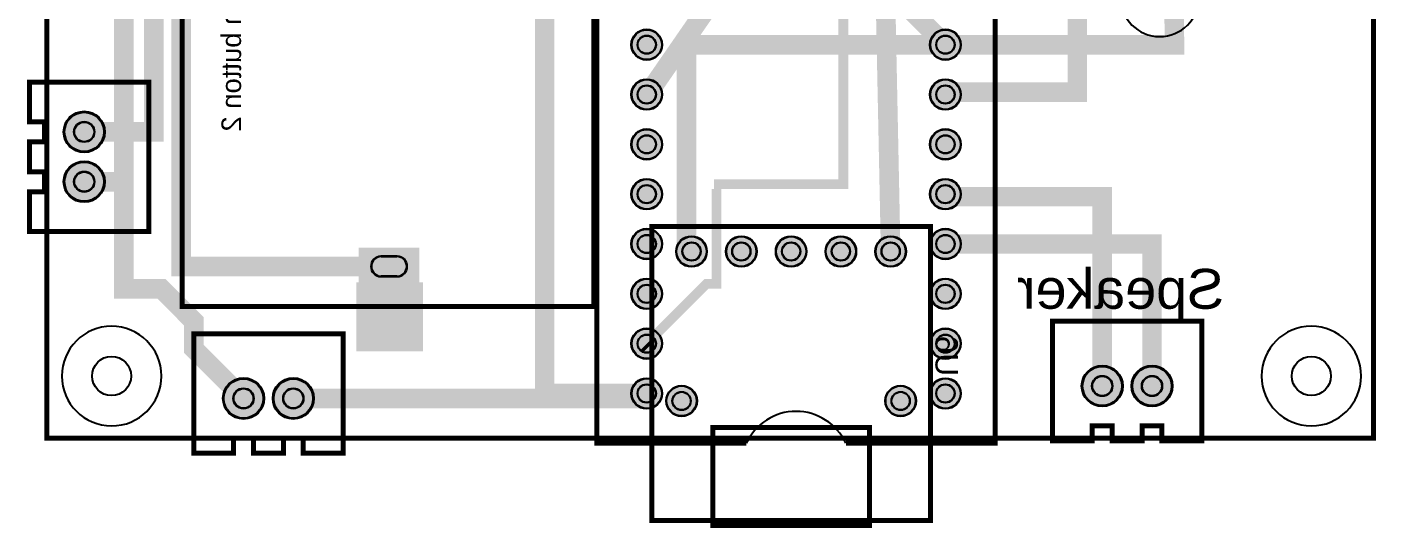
# Model space of a CAD drawing. Header units: millimetres. Extents: x -61 to 9, y -48 to 61.
# Drawn here: x -60.7 to 8.1, y -47.8 to -22.2 of the extents above; entities that cross this region are included whole.
import ezdxf

# ---------------------------------------------------------------- set-up
doc = ezdxf.new("R2010")
doc.units = ezdxf.units.MM
for name, color, linetype, true_color in [('BoardOutLine', 7, 'Continuous', 0xff00ff), ('BottomLayer', 7, 'Continuous', 0x0000ff), ('BottomSilkLayer', 7, 'Continuous', 0x66cc33), ('BottomSolderMaskLayer', 7, 'Continuous', 0xaa00ff), ('Document', 7, 'Continuous', 0xffffff), ('Inner1', 7, 'Continuous', 0x999966), ('Inner2', 7, 'Continuous', 0x008000), ('Multi-Layer', 7, 'Continuous', 0xc0c0c0), ('TopLayer', 7, 'Continuous', 0xff0000), ('TopPasteMaskLayer', 7, 'Continuous', 0x808080), ('TopSilkLayer', 7, 'Continuous', 0xffcc00), ('TopSolderMaskLayer', 7, 'Continuous', 0x800080)]:
    doc.layers.add(name, color=color, linetype=linetype, true_color=true_color)
doc.styles.get("Standard").update_dxf_attribs({"font": 'arial.ttf'})

msp = doc.modelspace()

# ---------------------------------------------------------------- hatches: boundary and pattern name
at = {"layer": 'BottomSolderMaskLayer'}
for points in [[(-29.870459740919337, -23.114046228092434, 1), (-28.29565659131304, -23.114046228092434, 1)], [(-14.630429260858543, -23.114046228092434, 1), (-13.055626111252243, -23.114046228092434, 1)], [(-29.870459740919337, -25.654051308102567, 1), (-28.29565659131304, -25.654051308102567, 1)], [(-14.630429260858543, -25.654051308102567, 1), (-13.055626111252243, -25.654051308102567, 1)], [(-58.83591567183123, -27.559055118110223, 1), (-56.734315468630825, -27.559055118110223, 1)], [(-29.870459740919337, -28.1940563881127, 1), (-28.29565659131304, -28.1940563881127, 1)], [(-14.630429260858543, -28.1940563881127, 1), (-13.055626111252243, -28.1940563881127, 1)], [(-58.83591567183123, -30.099060198120355, 1), (-56.734315468630825, -30.099060198120355, 1)], [(-29.870459740919337, -30.734061468122945, 1), (-28.29565659131304, -30.734061468122945, 1)], [(-14.630429260858543, -30.734061468122945, 1), (-13.055626111252243, -30.734061468122945, 1)], [(-29.870459740919337, -33.27406654813308, 1), (-28.29565659131304, -33.27406654813308, 1)], [(-27.58445516891033, -33.65506731013454, 1), (-26.009652019304035, -33.65506731013454, 1)], [(-25.0444500889002, -33.65506731013454, 1), (-23.469646939293902, -33.65506731013454, 1)], [(-22.504445008890066, -33.65506731013454, 1), (-20.92964185928377, -33.65506731013454, 1)], [(-19.964439928879706, -33.65506731013454, 1), (-18.38963677927341, -33.65506731013454, 1)], [(-17.424434848869573, -33.65506731013454, 1), (-15.849631699263275, -33.65506731013454, 1)], [(-14.630429260858543, -33.27406654813308, 1), (-13.055626111252243, -33.27406654813308, 1)], [(-40.67932435864873, -35.36784210199244), (-43.78092456184913, -35.36784210199244), (-43.78092456184913, -33.466241898791964), (-40.67932435864873, -33.466241898791964)], [(-29.870459740919337, -35.81407162814321, 1), (-28.29565659131304, -35.81407162814321, 1)], [(-14.630429260858543, -35.81407162814321, 1), (-13.055626111252243, -35.81407162814321, 1)], [(-29.870459740919337, -38.35407670815334, 1), (-28.29565659131304, -38.35407670815334, 1)], [(-14.630429260858543, -38.35407670815334, 1), (-13.055626111252243, -38.35407670815334, 1)], [(-6.892811785623621, -40.51308102616201, 1), (-4.791211582423216, -40.51308102616201, 1)], [(-4.352806705613261, -40.51308102616201, 1), (-2.2512065024128556, -40.51308102616201, 1)], [(-50.707899415798806, -41.1480822961646, 1), (-48.6062992125984, -41.1480822961646, 1)], [(-48.167894335788674, -41.1480822961646, 1), (-46.06629413258827, -41.1480822961646, 1)], [(-29.870459740919337, -40.89408178816359, 1), (-28.29565659131304, -40.89408178816359, 1)], [(-28.092456184912358, -41.27508255016505, 1), (-26.51765303530606, -41.27508255016505, 1)], [(-16.916433832867547, -41.27508255016505, 1), (-15.341630683261249, -41.27508255016505, 1)], [(-14.630429260858543, -40.89408178816359, 1), (-13.055626111252243, -40.89408178816359, 1)]]:
    msp.add_hatch(color=256, dxfattribs=at).paths.add_polyline_path(points)
at = {"layer": 'Multi-Layer'}
for points in [[(-29.845059690119236, -23.114046228092434, 1), (-28.321056642113142, -23.114046228092434, 1)], [(-14.605029210058442, -23.114046228092434, 1), (-13.081026162052344, -23.114046228092434, 1)], [(-29.845059690119236, -25.654051308102567, 1), (-28.321056642113142, -25.654051308102567, 1)], [(-14.605029210058442, -25.654051308102567, 1), (-13.081026162052344, -25.654051308102567, 1)], [(-58.78511557023103, -27.559055118110223, 1), (-56.78511557023103, -27.559055118110223, 1)], [(-29.845059690119236, -28.1940563881127, 1), (-28.321056642113142, -28.1940563881127, 1)], [(-14.605029210058442, -28.1940563881127, 1), (-13.081026162052344, -28.1940563881127, 1)], [(-58.78511557023103, -30.099060198120355, 1), (-56.78511557023103, -30.099060198120355, 1)], [(-29.845059690119236, -30.734061468122945, 1), (-28.321056642113142, -30.734061468122945, 1)], [(-14.605029210058442, -30.734061468122945, 1), (-13.081026162052344, -30.734061468122945, 1)], [(-29.845059690119236, -33.27406654813308, 1), (-28.321056642113142, -33.27406654813308, 1)], [(-27.55905511811023, -33.65506731013454, 1), (-26.035052070104136, -33.65506731013454, 1)], [(-25.019050038100097, -33.65506731013454, 1), (-23.495046990094004, -33.65506731013454, 1)], [(-22.479044958089965, -33.65506731013454, 1), (-20.95504191008387, -33.65506731013454, 1)], [(-19.939039878079605, -33.65506731013454, 1), (-18.41503683007351, -33.65506731013454, 1)], [(-17.399034798069472, -33.65506731013454, 1), (-15.875031750063377, -33.65506731013454, 1)], [(-14.605029210058442, -33.27406654813308, 1), (-13.081026162052344, -33.27406654813308, 1)], [(-40.730124460249044, -35.31704343408683), (-43.73012446024882, -35.31704343408683), (-43.73012446024882, -33.51704343408687), (-40.730124460249044, -33.51704343408687)], [(-29.845059690119236, -35.81407162814321, 1), (-28.321056642113142, -35.81407162814321, 1)], [(-14.605029210058442, -35.81407162814321, 1), (-13.081026162052344, -35.81407162814321, 1)], [(-29.845059690119236, -38.35407670815334, 1), (-28.321056642113142, -38.35407670815334, 1)], [(-14.605029210058442, -38.35407670815334, 1), (-13.081026162052344, -38.35407670815334, 1)], [(-6.842011684023419, -40.51308102616201, 1), (-4.842011684023419, -40.51308102616201, 1)], [(-4.302006604013059, -40.51308102616201, 1), (-2.3020066040130587, -40.51308102616201, 1)], [(-50.657099314198604, -41.1480822961646, 1), (-48.657099314198604, -41.1480822961646, 1)], [(-48.11709423418847, -41.1480822961646, 1), (-46.11709423418847, -41.1480822961646, 1)], [(-29.845059690119236, -40.89408178816359, 1), (-28.321056642113142, -40.89408178816359, 1)], [(-28.067056134112256, -41.27508255016505, 1), (-26.543053086106163, -41.27508255016505, 1)], [(-16.891033782067446, -41.27508255016505, 1), (-15.36703073406135, -41.27508255016505, 1)], [(-14.605029210058442, -40.89408178816359, 1), (-13.081026162052344, -40.89408178816359, 1)]]:
    msp.add_hatch(color=256, dxfattribs=at).paths.add_polyline_path(points)
at = {"layer": 'TopLayer'}
msp.add_hatch(color=256, dxfattribs=at).paths.add_polyline_path([(-43.853187706375365, -38.70154940309874), (-40.55118110236208, -38.70154940309874), (-40.55118110236208, -35.272542545085), (-43.853187706375365, -35.272542545085)])
at = {"layer": 'TopPasteMaskLayer'}
msp.add_hatch(color=256, dxfattribs=at).paths.add_polyline_path([(-43.853187706375365, -38.70154940309874), (-40.55118110236208, -38.70154940309874), (-40.55118110236208, -35.272542545085), (-43.853187706375365, -35.272542545085)])
at = {"layer": 'TopSolderMaskLayer'}
for points in [[(-29.870459740919337, -23.114046228092434, 1), (-28.29565659131304, -23.114046228092434, 1)], [(-14.630429260858543, -23.114046228092434, 1), (-13.055626111252243, -23.114046228092434, 1)], [(-29.870459740919337, -25.654051308102567, 1), (-28.29565659131304, -25.654051308102567, 1)], [(-14.630429260858543, -25.654051308102567, 1), (-13.055626111252243, -25.654051308102567, 1)], [(-58.83591567183123, -27.559055118110223, 1), (-56.734315468630825, -27.559055118110223, 1)], [(-29.870459740919337, -28.1940563881127, 1), (-28.29565659131304, -28.1940563881127, 1)], [(-14.630429260858543, -28.1940563881127, 1), (-13.055626111252243, -28.1940563881127, 1)], [(-58.83591567183123, -30.099060198120355, 1), (-56.734315468630825, -30.099060198120355, 1)], [(-29.870459740919337, -30.734061468122945, 1), (-28.29565659131304, -30.734061468122945, 1)], [(-14.630429260858543, -30.734061468122945, 1), (-13.055626111252243, -30.734061468122945, 1)], [(-29.870459740919337, -33.27406654813308, 1), (-28.29565659131304, -33.27406654813308, 1)], [(-27.58445516891033, -33.65506731013454, 1), (-26.009652019304035, -33.65506731013454, 1)], [(-25.0444500889002, -33.65506731013454, 1), (-23.469646939293902, -33.65506731013454, 1)], [(-22.504445008890066, -33.65506731013454, 1), (-20.92964185928377, -33.65506731013454, 1)], [(-19.964439928879706, -33.65506731013454, 1), (-18.38963677927341, -33.65506731013454, 1)], [(-17.424434848869573, -33.65506731013454, 1), (-15.849631699263275, -33.65506731013454, 1)], [(-14.630429260858543, -33.27406654813308, 1), (-13.055626111252243, -33.27406654813308, 1)], [(-40.67932435864873, -35.36784210199244), (-43.78092456184913, -35.36784210199244), (-43.78092456184913, -33.466241898791964), (-40.67932435864873, -33.466241898791964)], [(-29.870459740919337, -35.81407162814321, 1), (-28.29565659131304, -35.81407162814321, 1)], [(-14.630429260858543, -35.81407162814321, 1), (-13.055626111252243, -35.81407162814321, 1)], [(-43.903987807975454, -38.75234950469894), (-40.50038100076199, -38.75234950469894), (-40.50038100076199, -35.221742443484914), (-43.903987807975454, -35.221742443484914)], [(-29.870459740919337, -38.35407670815334, 1), (-28.29565659131304, -38.35407670815334, 1)], [(-14.630429260858543, -38.35407670815334, 1), (-13.055626111252243, -38.35407670815334, 1)], [(-6.892811785623621, -40.51308102616201, 1), (-4.791211582423216, -40.51308102616201, 1)], [(-4.352806705613261, -40.51308102616201, 1), (-2.2512065024128556, -40.51308102616201, 1)], [(-50.707899415798806, -41.1480822961646, 1), (-48.6062992125984, -41.1480822961646, 1)], [(-48.167894335788674, -41.1480822961646, 1), (-46.06629413258827, -41.1480822961646, 1)], [(-29.870459740919337, -40.89408178816359, 1), (-28.29565659131304, -40.89408178816359, 1)], [(-28.092456184912358, -41.27508255016505, 1), (-26.51765303530606, -41.27508255016505, 1)], [(-16.916433832867547, -41.27508255016505, 1), (-15.341630683261249, -41.27508255016505, 1)], [(-14.630429260858543, -40.89408178816359, 1), (-13.055626111252243, -40.89408178816359, 1)]]:
    msp.add_hatch(color=256, dxfattribs=at).paths.add_polyline_path(points)

# ---------------------------------------------------------------- linework, layer by layer
at = {"layer": 'BoardOutLine', "const_width": 0.25400050800101603}
msp.add_lwpolyline([(-59.563119126238234, 45.59309118618239), (-59.563119126238234, 45.59309118618239), (8.001016002031974, 45.59309118618239), (8.001016002031974, -43.18008636017271), (-59.690119380238684, -43.18008636017271), (-59.690119380238684, 45.59309118618239), (-59.563119126238234, 45.59309118618239)], close=True, dxfattribs=at)
at = {"layer": 'BottomLayer', "const_width": 1}
for points in [[(-13.843027686055393, -23.114046228092434), (-15.621031242062372, -21.33604267208534), (-15.621031242062372, -16.63703327406654)], [(-13.843027686055393, -23.114046228092434), (-2.159004318008556, -23.114046228092434), (-2.171704343408692, -20.70104140208275)], [(-13.843027686055393, -23.114046228092434), (-27.051054102108083, -23.114046228092434), (-27.051054102108083, -33.65506731013454)], [(-13.843027686055393, -33.27406654813308), (-3.3020066040130587, -33.27406654813308), (-3.3020066040130587, -40.51308102616201)]]:
    msp.add_lwpolyline(points, dxfattribs=at)
at = {"layer": 'BottomSilkLayer', "const_width": 0.25400050800101603}
for points in [[(-14.60502921005832, -47.371094742189484), (-14.60502921005832, -32.385064770129475), (-28.82905765811529, -32.385064770129475), (-28.82905765811529, -47.371094742189484), (-14.60502921005832, -47.371094742189484)], [(-17.717043434086918, -47.6250952501905), (-17.717043434086918, -42.6250952501905), (-25.71704343408669, -42.6250952501905), (-25.71704343408669, -47.6250952501905), (-17.717043434086918, -47.6250952501905)]]:
    msp.add_lwpolyline(points, close=True, dxfattribs=at)
at = {"layer": 'BottomSolderMaskLayer'}
for points in [[(-42.64367115400887, -33.90010863319219), (-41.81657776648876, -33.90010863319219)], [(-42.64367115400887, -34.933975367592325), (-41.81657776648876, -34.933975367592325)]]:
    msp.add_lwpolyline(points, close=True, dxfattribs=at)
for centre, radius in [((-29.08305816611619, -23.114046228092434), 0.7874015748031498), ((-29.08305816611619, -23.114046228092434), 0.47244094488188987), ((-13.843027686055393, -23.114046228092434), 0.7874015748031498), ((-13.843027686055393, -23.114046228092434), 0.47244094488188987), ((-29.08305816611619, -25.654051308102567), 0.7874015748031498), ((-29.08305816611619, -25.654051308102567), 0.47244094488188987), ((-13.843027686055393, -25.654051308102567), 0.7874015748031498), ((-13.843027686055393, -25.654051308102567), 0.47244094488188987), ((-57.78511557023103, -27.559055118110223), 1.050800101600203), ((-57.78511557023103, -27.559055118110223), 0.5254000508001015), ((-29.08305816611619, -28.1940563881127), 0.7874015748031498), ((-13.843027686055393, -28.1940563881127), 0.7874015748031498), ((-29.08305816611619, -28.1940563881127), 0.47244094488188987), ((-13.843027686055393, -28.1940563881127), 0.47244094488188987), ((-57.78511557023103, -30.099060198120355), 1.050800101600203), ((-57.78511557023103, -30.099060198120355), 0.5254000508001015), ((-29.08305816611619, -30.734061468122945), 0.7874015748031498), ((-29.08305816611619, -30.734061468122945), 0.47244094488188987), ((-13.843027686055393, -30.734061468122945), 0.7874015748031498), ((-13.843027686055393, -30.734061468122945), 0.47244094488188987), ((-29.08305816611619, -33.27406654813308), 0.7874015748031498), ((-29.08305816611619, -33.27406654813308), 0.47244094488188987), ((-26.797053594107183, -33.65506731013454), 0.7874015748031498), ((-24.25704851409705, -33.65506731013454), 0.7874015748031498), ((-21.717043434086918, -33.65506731013454), 0.7874015748031498), ((-19.177038354076558, -33.65506731013454), 0.7874015748031498), ((-16.637033274066425, -33.65506731013454), 0.7874015748031498), ((-13.843027686055393, -33.27406654813308), 0.7874015748031498), ((-13.843027686055393, -33.27406654813308), 0.47244094488188987), ((-26.797053594107183, -33.65506731013454), 0.47244094488188987), ((-24.25704851409705, -33.65506731013454), 0.47244094488188987), ((-21.717043434086918, -33.65506731013454), 0.47244094488188987), ((-19.177038354076558, -33.65506731013454), 0.47244094488188987), ((-16.637033274066425, -33.65506731013454), 0.47244094488188987), ((-29.08305816611619, -35.81407162814321), 0.7874015748031498), ((-13.843027686055393, -35.81407162814321), 0.7874015748031498), ((-29.08305816611619, -35.81407162814321), 0.47244094488188987), ((-13.843027686055393, -35.81407162814321), 0.47244094488188987), ((-29.08305816611619, -38.35407670815334), 0.7874015748031498), ((-13.843027686055393, -38.35407670815334), 0.7874015748031498), ((-29.08305816611619, -38.35407670815334), 0.47244094488188987), ((-13.843027686055393, -38.35407670815334), 0.47244094488188987), ((-5.842011684023419, -40.51308102616201), 1.050800101600203), ((-3.3020066040130587, -40.51308102616201), 1.050800101600203), ((-49.657099314198604, -41.1480822961646), 1.050800101600203), ((-47.11709423418847, -41.1480822961646), 1.050800101600203), ((-29.08305816611619, -40.89408178816359), 0.7874015748031498), ((-29.08305816611619, -40.89408178816359), 0.47244094488188987), ((-27.30505461010921, -41.27508255016505), 0.7874015748031498), ((-16.1290322580644, -41.27508255016505), 0.7874015748031498), ((-13.843027686055393, -40.89408178816359), 0.7874015748031498), ((-13.843027686055393, -40.89408178816359), 0.47244094488188987), ((-5.842011684023419, -40.51308102616201), 0.5254000508001015), ((-3.3020066040130587, -40.51308102616201), 0.5254000508001015), ((-49.657099314198604, -41.1480822961646), 0.5254000508001015), ((-47.11709423418847, -41.1480822961646), 0.5254000508001015), ((-27.30505461010921, -41.27508255016505), 0.47244094488188987), ((-16.1290322580644, -41.27508255016505), 0.47244094488188987)]:
    msp.add_circle(centre, radius, dxfattribs=at)
for centre, start, end in [((-42.64367115400887, -34.41704200039226), 450, 270), ((-41.81657776648876, -34.41704200039226), 270, 450)]:
    msp.add_arc(centre, 0.5169333672000678, start, end, dxfattribs=at)
at = {"layer": 'Document'}
for centre in [(-56.38811094742118, -40.00812801625591), (-56.38811094742118, -40.00812801625591), (-56.38811094742118, -40.00812801625591), (-56.38811094742118, -40.00812801625591), (-56.38811094742118, -40.00812801625591), (4.826011480823809, -40.00812801625591), (4.826011480823809, -40.00812801625591), (4.826011480823809, -40.00812801625591), (4.826011480823809, -40.00812801625591), (4.826011480823809, -40.00812801625591)]:
    msp.add_arc(centre, 2.54000508001016, 0.06875495191646332, 359.93124504808173, dxfattribs=at)
at = {"layer": 'Inner1', "const_width": 1}
for points in [[(-57.78511557023103, -27.559055118110223), (-54.22910845821684, -27.559055118110223), (-54.22910845821684, 12.573025146050327), (-52.324104648209186, 14.478028956057983), (-36.703073406146814, 14.478028956057983), (-29.718059436118892, 7.493014986029948)], [(-9.271018542036927, 13.46202692405393), (-7.112014224028371, 13.46202692405393), (-7.112014224028371, -25.527051054102117), (-13.716027432054716, -25.527051054102117), (-13.843027686055393, -25.654051308102567)]]:
    msp.add_lwpolyline(points, dxfattribs=at)
at = {"layer": 'Inner2', "const_width": 1}
msp.add_lwpolyline([(-16.637033274066425, -33.65506731013454), (-16.891033782067552, -21.209042418084778), (-51.18110236220468, -21.209042418084778), (-51.18110236220468, 16.129032258064512), (-57.78511557023103, 16.129032258064512), (-57.912115824231705, 16.256032512065076), (-57.912115824231705, 18.66903733807476)], dxfattribs=at)
at = {"layer": 'Multi-Layer'}
for points in [[(-42.63012446024868, -33.917043434086736), (-41.830124460248726, -33.917043434086736)], [(-42.63012446024868, -34.917043434086736), (-41.830124460248726, -34.917043434086736)]]:
    msp.add_lwpolyline(points, close=True, dxfattribs=at)
for centre, radius in [((-29.08305816611619, -23.114046228092434), 0.7620015240030481), ((-29.08305816611619, -23.114046228092434), 0.45720091440182886), ((-13.843027686055393, -23.114046228092434), 0.7620015240030481), ((-13.843027686055393, -23.114046228092434), 0.45720091440182886), ((-29.08305816611619, -25.654051308102567), 0.7620015240030481), ((-29.08305816611619, -25.654051308102567), 0.45720091440182886), ((-13.843027686055393, -25.654051308102567), 0.7620015240030481), ((-13.843027686055393, -25.654051308102567), 0.45720091440182886), ((-57.78511557023103, -27.559055118110223), 1), ((-57.78511557023103, -27.559055118110223), 0.5), ((-29.08305816611619, -28.1940563881127), 0.7620015240030481), ((-13.843027686055393, -28.1940563881127), 0.7620015240030481), ((-29.08305816611619, -28.1940563881127), 0.45720091440182886), ((-13.843027686055393, -28.1940563881127), 0.45720091440182886), ((-57.78511557023103, -30.099060198120355), 1), ((-57.78511557023103, -30.099060198120355), 0.5), ((-29.08305816611619, -30.734061468122945), 0.7620015240030481), ((-29.08305816611619, -30.734061468122945), 0.45720091440182886), ((-13.843027686055393, -30.734061468122945), 0.7620015240030481), ((-13.843027686055393, -30.734061468122945), 0.45720091440182886), ((-29.08305816611619, -33.27406654813308), 0.7620015240030481), ((-29.08305816611619, -33.27406654813308), 0.45720091440182886), ((-26.797053594107183, -33.65506731013454), 0.7620015240030481), ((-24.25704851409705, -33.65506731013454), 0.7620015240030481), ((-21.717043434086918, -33.65506731013454), 0.7620015240030481), ((-19.177038354076558, -33.65506731013454), 0.7620015240030481), ((-16.637033274066425, -33.65506731013454), 0.7620015240030481), ((-13.843027686055393, -33.27406654813308), 0.7620015240030481), ((-13.843027686055393, -33.27406654813308), 0.45720091440182886), ((-26.797053594107183, -33.65506731013454), 0.45720091440182886), ((-24.25704851409705, -33.65506731013454), 0.45720091440182886), ((-21.717043434086918, -33.65506731013454), 0.45720091440182886), ((-19.177038354076558, -33.65506731013454), 0.45720091440182886), ((-16.637033274066425, -33.65506731013454), 0.45720091440182886), ((-29.08305816611619, -35.81407162814321), 0.7620015240030481), ((-13.843027686055393, -35.81407162814321), 0.7620015240030481), ((-29.08305816611619, -35.81407162814321), 0.45720091440182886), ((-13.843027686055393, -35.81407162814321), 0.45720091440182886), ((-29.08305816611619, -38.35407670815334), 0.7620015240030481), ((-13.843027686055393, -38.35407670815334), 0.7620015240030481), ((-29.08305816611619, -38.35407670815334), 0.45720091440182886), ((-13.843027686055393, -38.35407670815334), 0.45720091440182886), ((-56.3881127762254, -40.005080010159986), 1), ((4.826009652019366, -40.005080010159986), 1), ((-5.842011684023419, -40.51308102616201), 1), ((-3.3020066040130587, -40.51308102616201), 1), ((-49.657099314198604, -41.1480822961646), 1), ((-47.11709423418847, -41.1480822961646), 1), ((-29.08305816611619, -40.89408178816359), 0.7620015240030481), ((-29.08305816611619, -40.89408178816359), 0.45720091440182886), ((-27.30505461010921, -41.27508255016505), 0.7620015240030481), ((-16.1290322580644, -41.27508255016505), 0.7620015240030481), ((-13.843027686055393, -40.89408178816359), 0.7620015240030481), ((-13.843027686055393, -40.89408178816359), 0.45720091440182886), ((-5.842011684023419, -40.51308102616201), 0.5), ((-3.3020066040130587, -40.51308102616201), 0.5), ((-49.657099314198604, -41.1480822961646), 0.5), ((-47.11709423418847, -41.1480822961646), 0.5), ((-27.30505461010921, -41.27508255016505), 0.45720091440182886), ((-16.1290322580644, -41.27508255016505), 0.45720091440182886)]:
    msp.add_circle(centre, radius, dxfattribs=at)
for centre, start, end in [((-42.63012446024868, -34.417043434086736), 450, 270), ((-41.830124460248726, -34.417043434086736), 270, 450)]:
    msp.add_arc(centre, 0.5, start, end, dxfattribs=at)
at = {"layer": 'TopLayer'}
for points, const_width in [([(-42.23012446024882, -34.417068834137694), (-52.83210566421121, -34.417068834137694), (-52.83210566421121, 33.020066040132065), (-57.65811531623058, 33.020066040132065)], 1), ([(-9.271018542036927, 16.002032004064063), (-18.66903733807453, 16.002032004064063), (-18.161036322072505, -9.90601981203963), (-28.95605791211574, -25.527051054102117), (-29.08305816611619, -25.654051308102567)], 1), ([(-29.08305816611619, -40.89408178816359), (-34.29006858013713, -40.89408178816359), (-34.29006858013713, -5.461010922021842), (-29.337058674117316, -5.461010922021842), (-29.210058420116866, -5.334010668021278)], 1), ([(-19.050038100076108, -14.732029464058883), (-19.050038100076108, -30.22606045212092), (-25.654051308102453, -30.22606045212092)], 0.5), ([(-55.76504953009908, -16.76403352806699), (-55.76504953009908, -30.099060198120355), (-57.78511557023103, -30.099060198120355)], 1), ([(-55.76504953009908, -29.81257302514598), (-55.76504953009908, -35.5600711201422), (-53.848107696215266, -35.5600711201422), (-52.197104394208736, -37.21107442214884), (-52.197104394208736, -38.608077216154356), (-49.657099314198604, -41.1480822961646)], 1), ([(-25.654051308102453, -30.22606045212092), (-25.527051054102003, -30.22606045212092), (-25.527051054102003, -35.306070612141184), (-26.03505207010403, -35.306070612141184), (-29.08305816611619, -38.35407670815334)], 0.5), ([(-5.842011684023419, -40.51308102616201), (-5.842011684023419, -30.861061722123395), (-13.716027432054716, -30.861061722123395)], 1), ([(-28.95605791211574, -38.48107696215391), (-29.08305816611619, -38.35407670815334)], 1), ([(-47.11709423418847, -41.1480822961646), (-29.337058674117316, -41.1480822961646), (-29.08305816611619, -40.89408178816359)], 1)]:
    msp.add_lwpolyline(points, dxfattribs=dict(at, const_width=const_width))
at = {"layer": 'TopSilkLayer', "const_width": 0.25400050800101603}
for points in [[(-31.79095758191511, -36.46812293624578), (-52.79095758191511, -36.46812293624578), (-52.79095758191511, 40.5321310642621), (-31.79095758191511, 40.5321310642621), (-31.79095758191511, -36.46812293624578)], [(-55.245110490220895, -32.63906527813049), (-60.57912115824229, -32.63906527813049), (-60.57912115824229, -30.607061214122382), (-59.817119634239134, -30.607061214122382), (-59.817119634239134, -29.59105918211833), (-60.57912115824229, -29.59105918211833), (-60.57912115824229, -28.06705613411225), (-59.817119634239134, -28.06705613411225), (-59.817119634239134, -27.051054102108196), (-60.57912115824229, -27.051054102108196), (-60.57912115824229, -25.01905003810009), (-54.48310896621797, -25.01905003810009), (-54.48310896621797, -32.63906527813049), (-55.245110490220895, -32.63906527813049)], [(-0.7620015240029261, -37.97307594615188), (-0.7620015240029261, -43.30708661417316), (-2.794005588011032, -43.30708661417316), (-2.794005588011032, -42.54508509017012), (-3.810007620015085, -42.54508509017012), (-3.810007620015085, -43.30708661417316), (-5.334010668021165, -43.30708661417316), (-5.334010668021165, -42.54508509017012), (-6.350012700025445, -42.54508509017012), (-6.350012700025445, -43.30708661417316), (-8.382016764033551, -43.30708661417316), (-8.382016764033551, -37.21107442214884), (-0.7620015240029261, -37.21107442214884), (-0.7620015240029261, -37.97307594615188)], [(-44.57708915417834, -38.608077216154356), (-44.57708915417834, -43.94208788417575), (-46.609093218186445, -43.94208788417575), (-46.609093218186445, -43.18008636017271), (-47.6250952501905, -43.18008636017271), (-47.6250952501905, -43.94208788417575), (-49.14909829819658, -43.94208788417575), (-49.14909829819658, -43.18008636017271), (-50.16510033020063, -43.18008636017271), (-50.16510033020063, -43.94208788417575), (-52.197104394208736, -43.94208788417575), (-52.197104394208736, -37.84607569215132), (-44.57708915417834, -37.84607569215132), (-44.57708915417834, -38.608077216154356)]]:
    msp.add_lwpolyline(points, close=True, dxfattribs=at)
for points in [[(-18.92303784607566, -43.43408686817372), (-11.30302260604526, -43.43408686817372), (-11.30302260604526, -20.5740411480823), (-31.62306324612632, -20.5740411480823), (-31.62306324612632, -43.43408686817372), (-26.543053086106056, -43.43408686817372)], [(-26.543053086106056, -43.43408686817372), (-24.003048006095923, -43.43408686817372)]]:
    msp.add_lwpolyline(points, dxfattribs=at)
at = {"layer": 'TopSilkLayer'}
for centre, radius, start, end in [((-2.905765811531637, -20.701994337839437), 2.00000508001016, 90, 89.52701822353589), ((-21.46304292608579, -44.60414731437311), 2.7965455930911864, 24.7332929547452, 155.2667070452548)]:
    msp.add_arc(centre, radius, start, end, dxfattribs=at)
at = {"layer": 'TopSolderMaskLayer'}
for points in [[(-42.64367115400887, -33.90010863319219), (-41.81657776648876, -33.90010863319219)], [(-42.64367115400887, -34.933975367592325), (-41.81657776648876, -34.933975367592325)]]:
    msp.add_lwpolyline(points, close=True, dxfattribs=at)
for centre, radius in [((-29.08305816611619, -23.114046228092434), 0.7874015748031498), ((-29.08305816611619, -23.114046228092434), 0.47244094488188987), ((-13.843027686055393, -23.114046228092434), 0.7874015748031498), ((-13.843027686055393, -23.114046228092434), 0.47244094488188987), ((-29.08305816611619, -25.654051308102567), 0.7874015748031498), ((-29.08305816611619, -25.654051308102567), 0.47244094488188987), ((-13.843027686055393, -25.654051308102567), 0.7874015748031498), ((-13.843027686055393, -25.654051308102567), 0.47244094488188987), ((-57.78511557023103, -27.559055118110223), 1.050800101600203), ((-57.78511557023103, -27.559055118110223), 0.5254000508001015), ((-29.08305816611619, -28.1940563881127), 0.7874015748031498), ((-13.843027686055393, -28.1940563881127), 0.7874015748031498), ((-29.08305816611619, -28.1940563881127), 0.47244094488188987), ((-13.843027686055393, -28.1940563881127), 0.47244094488188987), ((-57.78511557023103, -30.099060198120355), 1.050800101600203), ((-57.78511557023103, -30.099060198120355), 0.5254000508001015), ((-29.08305816611619, -30.734061468122945), 0.7874015748031498), ((-29.08305816611619, -30.734061468122945), 0.47244094488188987), ((-13.843027686055393, -30.734061468122945), 0.7874015748031498), ((-13.843027686055393, -30.734061468122945), 0.47244094488188987), ((-29.08305816611619, -33.27406654813308), 0.7874015748031498), ((-29.08305816611619, -33.27406654813308), 0.47244094488188987), ((-26.797053594107183, -33.65506731013454), 0.7874015748031498), ((-24.25704851409705, -33.65506731013454), 0.7874015748031498), ((-21.717043434086918, -33.65506731013454), 0.7874015748031498), ((-19.177038354076558, -33.65506731013454), 0.7874015748031498), ((-16.637033274066425, -33.65506731013454), 0.7874015748031498), ((-13.843027686055393, -33.27406654813308), 0.7874015748031498), ((-13.843027686055393, -33.27406654813308), 0.47244094488188987), ((-26.797053594107183, -33.65506731013454), 0.47244094488188987), ((-24.25704851409705, -33.65506731013454), 0.47244094488188987), ((-21.717043434086918, -33.65506731013454), 0.47244094488188987), ((-19.177038354076558, -33.65506731013454), 0.47244094488188987), ((-16.637033274066425, -33.65506731013454), 0.47244094488188987), ((-29.08305816611619, -35.81407162814321), 0.7874015748031498), ((-13.843027686055393, -35.81407162814321), 0.7874015748031498), ((-29.08305816611619, -35.81407162814321), 0.47244094488188987), ((-13.843027686055393, -35.81407162814321), 0.47244094488188987), ((-29.08305816611619, -38.35407670815334), 0.7874015748031498), ((-13.843027686055393, -38.35407670815334), 0.7874015748031498), ((-29.08305816611619, -38.35407670815334), 0.47244094488188987), ((-13.843027686055393, -38.35407670815334), 0.47244094488188987), ((-5.842011684023419, -40.51308102616201), 1.050800101600203), ((-3.3020066040130587, -40.51308102616201), 1.050800101600203), ((-49.657099314198604, -41.1480822961646), 1.050800101600203), ((-47.11709423418847, -41.1480822961646), 1.050800101600203), ((-29.08305816611619, -40.89408178816359), 0.7874015748031498), ((-29.08305816611619, -40.89408178816359), 0.47244094488188987), ((-27.30505461010921, -41.27508255016505), 0.7874015748031498), ((-16.1290322580644, -41.27508255016505), 0.7874015748031498), ((-13.843027686055393, -40.89408178816359), 0.7874015748031498), ((-13.843027686055393, -40.89408178816359), 0.47244094488188987), ((-5.842011684023419, -40.51308102616201), 0.5254000508001015), ((-3.3020066040130587, -40.51308102616201), 0.5254000508001015), ((-49.657099314198604, -41.1480822961646), 0.5254000508001015), ((-47.11709423418847, -41.1480822961646), 0.5254000508001015), ((-27.30505461010921, -41.27508255016505), 0.47244094488188987), ((-16.1290322580644, -41.27508255016505), 0.47244094488188987)]:
    msp.add_circle(centre, radius, dxfattribs=at)
for centre, start, end in [((-42.64367115400887, -34.41704200039226), 450, 270), ((-41.81657776648876, -34.41704200039226), 270, 450)]:
    msp.add_arc(centre, 0.5169333672000678, start, end, dxfattribs=at)

# ---------------------------------------------------------------- texts
at = {"layer": 'BottomSilkLayer', "text_generation_flag": 2}
for s, height, rotation, p in [('Push button 2', 1, 90, (-49.78409956819905, -18.92303784607566)), ('U6', 1.143002286004572, 270, (-14.35102870205742, -40.005080010159986))]:
    msp.add_text(s, height=height, rotation=rotation, dxfattribs=at).set_placement(p)
msp.add_text('Speaker', height=2.0320040640081283, dxfattribs=at).set_placement((0.38100076200157673, -36.57607315214625))

doc.saveas('drawing.dxf')
